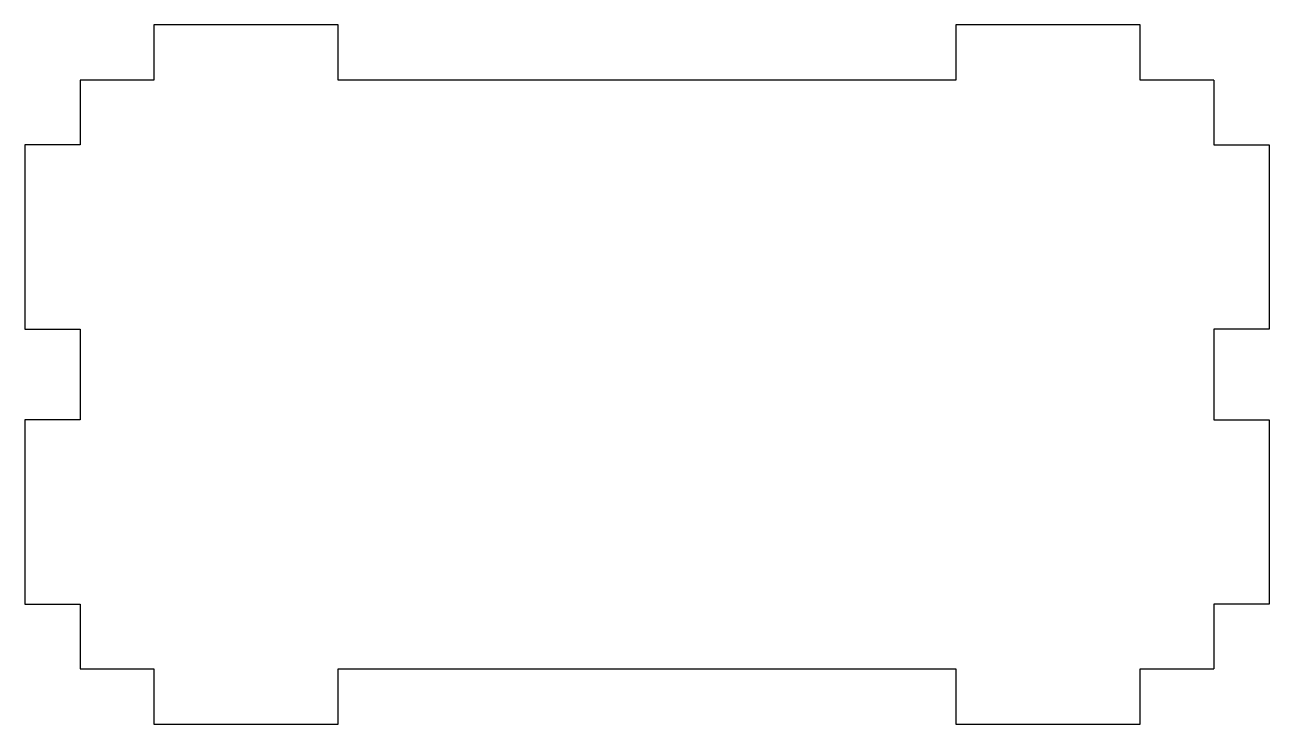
# Model space of a CAD drawing. Extents: x 56 to 123.5, y -3 to 34.9.
import ezdxf

# ---------------------------------------------------------------- set-up
doc = ezdxf.new("R2010")
doc.units = 0
doc.layers.get('0').update_dxf_attribs({"linetype": 'continuous'})

# ---------------------------------------------------------------- blocks, each defined once
blk = doc.blocks.new('PAD005004')
at = {"color": 0}
for p, q in [((73, 34.9), (63, 34.9)), ((63, 34.9), (63, 31.9)), ((73, 31.9), (73, 34.9)), ((116.5, 34.9), (106.5, 34.9)), ((106.5, 34.9), (106.5, 31.9)), ((116.5, 31.9), (116.5, 34.9)), ((63, 31.9), (59, 31.9)), ((59, 31.9), (59, 28.4)), ((106.5, 31.9), (73, 31.9)), ((120.5, 31.9), (116.5, 31.9)), ((120.5, 31.9), (120.5, 28.4)), ((59, 28.4), (56, 28.4)), ((56, 28.4), (56, 18.4)), ((120.5, 28.4), (123.5, 28.4)), ((123.5, 28.4), (123.5, 18.4)), ((56, 18.4), (59, 18.4)), ((59, 18.4), (59, 13.5)), ((120.5, 18.4), (120.5, 13.5)), ((123.5, 18.4), (120.5, 18.4)), ((59, 13.5), (56, 13.5)), ((56, 13.5), (56, 3.5)), ((120.5, 13.5), (123.5, 13.5)), ((123.5, 13.5), (123.5, 3.5)), ((56, 3.5), (59, 3.5)), ((59, 3.5), (59, 0)), ((120.5, 3.5), (120.5, 0)), ((123.5, 3.5), (120.5, 3.5)), ((59, 0), (63, 0)), ((63, 0), (63, -3)), ((73, -3), (73, 0)), ((73, 0), (106.5, 0)), ((106.5, 0), (106.5, -3)), ((116.5, -3), (116.5, 0)), ((116.5, 0), (120.5, 0)), ((63, -3), (73, -3)), ((106.5, -3), (116.5, -3))]:
    blk.add_line(p, q, dxfattribs=at)

msp = doc.modelspace()

# ---------------------------------------------------------------- block references
at = {"color": 0}
msp.add_blockref('PAD005004', (0, 0), dxfattribs=at)

doc.saveas('drawing.dxf')
